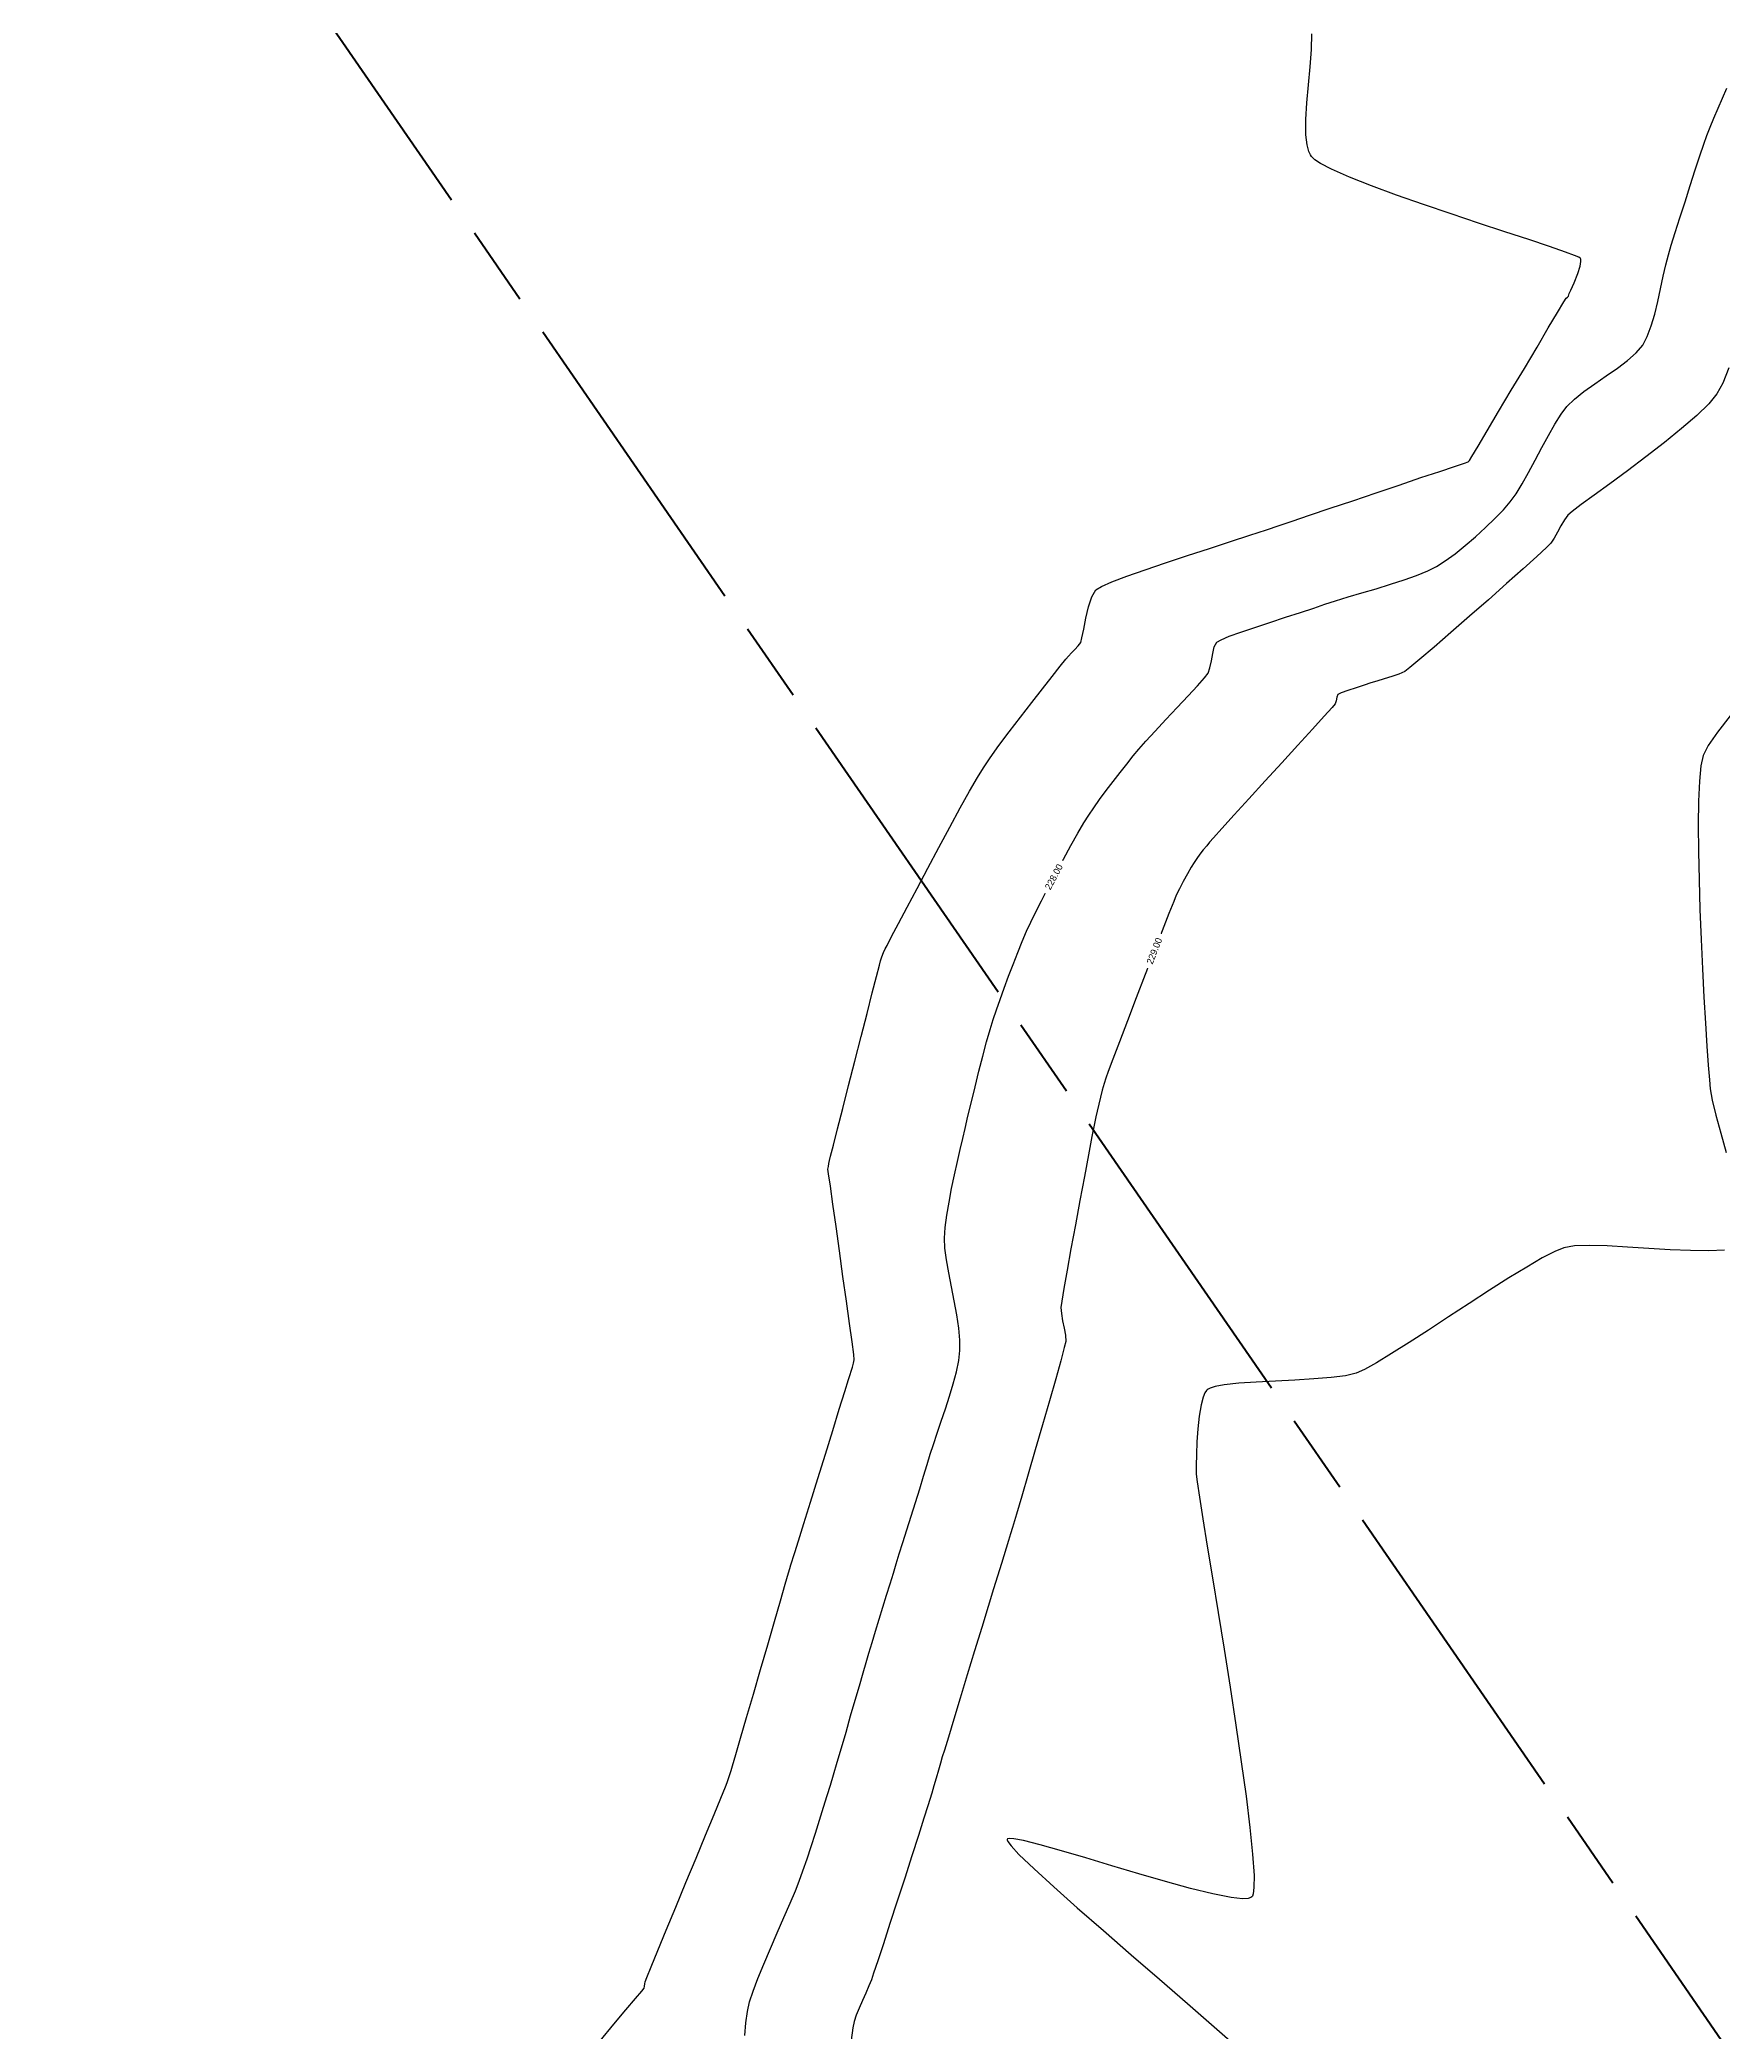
# Model space of a CAD drawing. Header units: metres. Extents: x 708931 to 723899, y 5405153 to 5413472.
# Drawn here: x 709124.4 to 709252.4, y 5411633.4 to 5411784.8 of the extents above; entities that cross this region are included whole.
import ezdxf

# ---------------------------------------------------------------- set-up
doc = ezdxf.new("R2010")
doc.units = ezdxf.units.M
doc.header["$LTSCALE"] = 12.7
doc.header["$MEASUREMENT"] = 0
doc.linetypes.add('ACAD_ISO08W100', pattern=[36, 24, -3, 6, -3])
doc.layers.add('CONT-MJR1', color=252, linetype='Continuous')
doc.layers.add('CONT-MNR1', color=251, linetype='Continuous')
doc.layers.add('corte', color=214, linetype='ACAD_ISO08W100', lineweight=40)

msp = doc.modelspace()

# ---------------------------------------------------------------- linework, layer by layer
at = {"layer": 'CONT-MJR1', "elevation": 230, "flags": 128}
for points in [[(709252.89, 5411733.43), (709251.93, 5411732.18), (709251.23, 5411731.16), (709250.84, 5411730.41), (709250.67, 5411729.63), (709250.56, 5411728.45), (709250.49, 5411726.93), (709250.47, 5411725.13), (709250.48, 5411723.11), (709250.53, 5411720.95), (709250.6, 5411718.7), (709250.69, 5411716.42), (709250.79, 5411714.18), (709250.9, 5411712.04), (709251.02, 5411710.07), (709251.13, 5411708.32), (709251.23, 5411706.86), (709251.31, 5411705.76), (709251.38, 5411705.07), (709251.53, 5411704.21), (709251.81, 5411703.06), (709252.19, 5411701.7), (709252.6, 5411700.22)], [(709252.45, 5411692.79), (709251.28, 5411692.74), (709249.88, 5411692.77), (709248.33, 5411692.84), (709246.7, 5411692.94), (709245.08, 5411693.04), (709243.55, 5411693.12), (709242.18, 5411693.15), (709241.05, 5411693.12), (709240.24, 5411692.99), (709239.56, 5411692.71), (709238.61, 5411692.21), (709237.43, 5411691.52), (709236.08, 5411690.69), (709234.61, 5411689.75), (709233.06, 5411688.75), (709231.49, 5411687.73), (709229.95, 5411686.72), (709228.49, 5411685.78), (709227.16, 5411684.94), (709226.01, 5411684.24), (709225.09, 5411683.73), (709224.45, 5411683.44), (709223.65, 5411683.25), (709222.56, 5411683.12), (709221.25, 5411683.01), (709219.81, 5411682.92), (709218.32, 5411682.85), (709216.87, 5411682.77), (709215.55, 5411682.68), (709214.43, 5411682.56), (709213.74, 5411682.43), (709213.37, 5411682.32), (709213.2, 5411682.24), (709213.14, 5411682.19), (709213.08, 5411682.13), (709212.97, 5411681.96), (709212.83, 5411681.63), (709212.67, 5411681.05), (709212.52, 5411680.19), (709212.42, 5411679.22), (709212.36, 5411678.22), (709212.33, 5411677.26), (709212.31, 5411676.42), (709212.31, 5411675.77), (709212.37, 5411675.18), (709212.54, 5411674.02), (709212.8, 5411672.37), (709213.14, 5411670.3), (709213.53, 5411667.9), (709213.97, 5411665.26), (709214.42, 5411662.46), (709214.88, 5411659.58), (709215.32, 5411656.7), (709215.73, 5411653.91), (709216.09, 5411651.29), (709216.39, 5411648.92), (709216.59, 5411646.89), (709216.7, 5411645.27), (709216.69, 5411644.34), (709216.64, 5411643.87), (709216.57, 5411643.69), (709216.53, 5411643.63), (709216.46, 5411643.59), (709216.26, 5411643.52), (709215.81, 5411643.5), (709214.96, 5411643.59), (709213.56, 5411643.86), (709211.86, 5411644.28), (709209.96, 5411644.8), (709207.94, 5411645.39), (709205.89, 5411646), (709203.9, 5411646.6), (709202.06, 5411647.14), (709200.45, 5411647.6), (709199.17, 5411647.92), (709198.43, 5411648.05), (709198.08, 5411648.07), (709197.95, 5411648.04), (709197.92, 5411648.01), (709197.92, 5411647.97), (709197.98, 5411647.84), (709198.23, 5411647.52), (709198.83, 5411646.87), (709199.98, 5411645.77), (709201.48, 5411644.4), (709203.26, 5411642.81), (709205.25, 5411641.07), (709207.36, 5411639.23), (709209.51, 5411637.37), (709211.64, 5411635.53), (709213.66, 5411633.77), (709215.49, 5411632.17)]]:
    msp.add_lwpolyline(points, dxfattribs=at)
at = {"layer": 'CONT-MNR1', "flags": 128}
for points, elevation in [([(709166.99, 5411632.69), (709168.03, 5411633.96), (709168.94, 5411635.04), (709169.67, 5411635.9), (709170.15, 5411636.47), (709170.34, 5411636.7), (709170.37, 5411636.84), (709170.38, 5411637.02), (709170.41, 5411637.18), (709170.53, 5411637.5), (709170.87, 5411638.33), (709171.38, 5411639.56), (709172.02, 5411641.11), (709172.74, 5411642.86), (709173.51, 5411644.72), (709174.28, 5411646.57), (709175, 5411648.33), (709175.65, 5411649.89), (709176.16, 5411651.15), (709176.51, 5411652), (709176.65, 5411652.34), (709176.75, 5411652.63), (709176.86, 5411652.95), (709176.95, 5411653.24), (709177.05, 5411653.59), (709177.3, 5411654.45), (709177.67, 5411655.71), (709178.12, 5411657.28), (709178.64, 5411659.06), (709179.18, 5411660.93), (709179.73, 5411662.81), (709180.24, 5411664.58), (709180.7, 5411666.15), (709181.06, 5411667.41), (709181.31, 5411668.27), (709181.41, 5411668.61), (709181.49, 5411668.88), (709181.59, 5411669.18), (709181.67, 5411669.44), (709181.78, 5411669.81), (709182.06, 5411670.71), (709182.47, 5411672.03), (709182.97, 5411673.65), (709183.53, 5411675.44), (709184.11, 5411677.3), (709184.67, 5411679.1), (709185.17, 5411680.72), (709185.59, 5411682.05), (709185.87, 5411682.97), (709185.99, 5411683.35), (709186.07, 5411683.61), (709186.18, 5411683.91), (709186.26, 5411684.21), (709186.31, 5411684.47), (709186.27, 5411684.87), (709186.14, 5411685.83), (709185.95, 5411687.22), (709185.72, 5411688.92), (709185.45, 5411690.8), (709185.18, 5411692.74), (709184.92, 5411694.61), (709184.68, 5411696.29), (709184.49, 5411697.66), (709184.36, 5411698.6), (709184.31, 5411698.97), (709184.34, 5411699.17), (709184.38, 5411699.4), (709184.43, 5411699.61), (709184.51, 5411699.94), (709184.72, 5411700.78), (709185.04, 5411702.02), (709185.44, 5411703.57), (709185.88, 5411705.33), (709186.36, 5411707.18), (709186.83, 5411709.04), (709187.28, 5411710.8), (709187.68, 5411712.36), (709188, 5411713.61), (709188.22, 5411714.46), (709188.31, 5411714.81), (709188.41, 5411715.1), (709188.53, 5411715.42), (709188.65, 5411715.7), (709188.8, 5411715.97), (709189.14, 5411716.64), (709189.66, 5411717.63), (709190.32, 5411718.88), (709191.08, 5411720.3), (709191.89, 5411721.84), (709192.74, 5411723.42), (709193.58, 5411724.97), (709194.37, 5411726.42), (709195.08, 5411727.7), (709195.67, 5411728.73), (709196.12, 5411729.46), (709196.63, 5411730.22), (709197.31, 5411731.16), (709198.09, 5411732.21), (709198.94, 5411733.32), (709199.8, 5411734.43), (709200.62, 5411735.48), (709201.36, 5411736.42), (709201.96, 5411737.19), (709202.39, 5411737.72), (709202.59, 5411737.97), (709202.81, 5411738.2), (709203.08, 5411738.47), (709203.34, 5411738.74), (709203.52, 5411738.99), (709203.62, 5411739.35), (709203.75, 5411740.01), (709203.91, 5411740.84), (709204.11, 5411741.71), (709204.37, 5411742.47), (709204.67, 5411743), (709205.09, 5411743.25), (709205.9, 5411743.6), (709207.04, 5411744.04), (709208.43, 5411744.53), (709209.98, 5411745.06), (709211.64, 5411745.61), (709213.3, 5411746.15), (709214.91, 5411746.67), (709216.38, 5411747.15), (709217.64, 5411747.56), (709218.6, 5411747.88), (709219.59, 5411748.22), (709220.92, 5411748.67), (709222.48, 5411749.2), (709224.2, 5411749.78), (709225.98, 5411750.38), (709227.74, 5411750.97), (709229.38, 5411751.53), (709230.81, 5411752.01), (709231.95, 5411752.39), (709232.7, 5411752.64), (709232.97, 5411752.74), (709233.03, 5411752.79), (709233.08, 5411752.84), (709233.26, 5411753.13), (709233.73, 5411753.92), (709234.43, 5411755.09), (709235.29, 5411756.55), (709236.25, 5411758.17), (709237.25, 5411759.84), (709238.21, 5411761.46), (709239.07, 5411762.92), (709239.78, 5411764.09), (709240.25, 5411764.89), (709240.42, 5411765.18), (709240.52, 5411765.25), (709240.6, 5411765.32), (709240.64, 5411765.43), (709240.66, 5411765.54), (709240.78, 5411765.78), (709241.04, 5411766.35), (709241.32, 5411767.06), (709241.49, 5411767.61), (709241.55, 5411767.95), (709241.54, 5411768.13), (709241.52, 5411768.19), (709241.5, 5411768.22), (709241.39, 5411768.28), (709241.07, 5411768.42), (709240.38, 5411768.68), (709239.15, 5411769.1), (709237.59, 5411769.63), (709235.77, 5411770.22), (709233.77, 5411770.88), (709231.68, 5411771.58), (709229.58, 5411772.29), (709227.54, 5411773.01), (709225.64, 5411773.71), (709223.96, 5411774.37), (709222.59, 5411774.98), (709221.76, 5411775.41), (709221.32, 5411775.7), (709221.13, 5411775.87), (709221.06, 5411775.95), (709220.99, 5411776.07), (709220.87, 5411776.33), (709220.73, 5411776.82), (709220.64, 5411777.6), (709220.64, 5411778.75), (709220.72, 5411780.03), (709220.84, 5411781.39), (709220.97, 5411782.76), (709221.07, 5411784.07), (709221.1, 5411785.28)], 227), ([(709177.98, 5411633.11), (709178.07, 5411634.05), (709178.19, 5411634.92), (709178.35, 5411635.67), (709178.61, 5411636.46), (709178.98, 5411637.43), (709179.43, 5411638.53), (709179.93, 5411639.71), (709180.45, 5411640.9), (709180.96, 5411642.07), (709181.44, 5411643.15), (709181.84, 5411644.09), (709182.13, 5411644.84), (709182.41, 5411645.63), (709182.72, 5411646.52), (709183.03, 5411647.48), (709183.36, 5411648.48), (709183.67, 5411649.48), (709183.98, 5411650.45), (709184.26, 5411651.35), (709184.5, 5411652.14), (709184.73, 5411652.91), (709185.02, 5411653.87), (709185.34, 5411654.98), (709185.68, 5411656.17), (709186.03, 5411657.39), (709186.37, 5411658.58), (709186.7, 5411659.69), (709186.98, 5411660.67), (709187.21, 5411661.45), (709187.42, 5411662.17), (709187.67, 5411662.98), (709187.93, 5411663.85), (709188.21, 5411664.75), (709188.49, 5411665.67), (709188.77, 5411666.57), (709189.03, 5411667.44), (709189.28, 5411668.25), (709189.5, 5411668.96), (709189.73, 5411669.71), (709190.01, 5411670.58), (709190.31, 5411671.55), (709190.63, 5411672.57), (709190.96, 5411673.62), (709191.28, 5411674.65), (709191.58, 5411675.63), (709191.86, 5411676.52), (709192.09, 5411677.29), (709192.33, 5411678.04), (709192.61, 5411678.89), (709192.92, 5411679.79), (709193.24, 5411680.74), (709193.55, 5411681.7), (709193.83, 5411682.65), (709194.07, 5411683.56), (709194.25, 5411684.41), (709194.34, 5411685.17), (709194.34, 5411685.96), (709194.25, 5411686.87), (709194.1, 5411687.88), (709193.9, 5411688.94), (709193.69, 5411690.02), (709193.49, 5411691.07), (709193.31, 5411692.06), (709193.2, 5411692.95), (709193.17, 5411693.71), (709193.22, 5411694.53), (709193.34, 5411695.46), (709193.51, 5411696.46), (709193.71, 5411697.5), (709193.93, 5411698.54), (709194.16, 5411699.53), (709194.37, 5411700.46), (709194.55, 5411701.28), (709194.73, 5411702.05), (709194.95, 5411703), (709195.21, 5411704.07), (709195.49, 5411705.22), (709195.78, 5411706.4), (709196.08, 5411707.55), (709196.37, 5411708.63), (709196.64, 5411709.58), (709196.87, 5411710.35), (709197.11, 5411711.07), (709197.39, 5411711.87), (709197.7, 5411712.73), (709198.03, 5411713.63), (709198.38, 5411714.53), (709198.73, 5411715.42), (709199.08, 5411716.27), (709199.41, 5411717.05), (709199.72, 5411717.74), (709200.08, 5411718.48), (709200.53, 5411719.37), (709201.06, 5411720.38), (709201.62, 5411721.45), (709202.21, 5411722.53), (709202.78, 5411723.56), (709203.31, 5411724.5), (709203.77, 5411725.28), (709204.13, 5411725.87), (709204.51, 5411726.44), (709204.96, 5411727.07), (709205.46, 5411727.74), (709205.98, 5411728.43), (709206.51, 5411729.11), (709207.03, 5411729.76), (709207.52, 5411730.37), (709207.95, 5411730.9), (709208.48, 5411731.49), (709209.18, 5411732.26), (709210, 5411733.14), (709210.86, 5411734.06), (709211.69, 5411734.94), (709212.4, 5411735.71), (709212.93, 5411736.31), (709213.2, 5411736.66), (709213.35, 5411737.08), (709213.46, 5411737.61), (709213.56, 5411738.17), (709213.68, 5411738.67), (709213.88, 5411739.03), (709214.19, 5411739.21), (709214.82, 5411739.47), (709215.7, 5411739.79), (709216.75, 5411740.15), (709217.9, 5411740.53), (709219.08, 5411740.92), (709220.22, 5411741.29), (709221.25, 5411741.62), (709222.09, 5411741.9), (709222.9, 5411742.17), (709223.85, 5411742.46), (709224.89, 5411742.77), (709225.97, 5411743.09), (709227.06, 5411743.42), (709228.1, 5411743.76), (709229.06, 5411744.1), (709229.9, 5411744.44), (709230.56, 5411744.77), (709231.24, 5411745.2), (709231.98, 5411745.74), (709232.75, 5411746.36), (709233.53, 5411747.03), (709234.29, 5411747.73), (709235.01, 5411748.42), (709235.65, 5411749.09), (709236.18, 5411749.69), (709236.62, 5411750.29), (709237.08, 5411751.05), (709237.57, 5411751.92), (709238.07, 5411752.85), (709238.58, 5411753.81), (709239.08, 5411754.74), (709239.57, 5411755.6), (709240.04, 5411756.35), (709240.48, 5411756.94), (709241.06, 5411757.5), (709241.78, 5411758.07), (709242.6, 5411758.66), (709243.47, 5411759.26), (709244.32, 5411759.85), (709245.1, 5411760.44), (709245.76, 5411761.03), (709246.25, 5411761.61), (709246.59, 5411762.26), (709246.89, 5411763.06), (709247.16, 5411763.96), (709247.39, 5411764.92), (709247.6, 5411765.89), (709247.8, 5411766.84), (709248, 5411767.71), (709248.2, 5411768.46), (709248.42, 5411769.2), (709248.72, 5411770.17), (709249.07, 5411771.29), (709249.46, 5411772.5), (709249.85, 5411773.73), (709250.23, 5411774.92), (709250.59, 5411776), (709250.89, 5411776.89), (709251.12, 5411777.55), (709251.37, 5411778.17), (709251.66, 5411778.86), (709251.98, 5411779.61), (709252.31, 5411780.38), (709252.65, 5411781.15)], 228), ([(709252.78, 5411759.87), (709252.33, 5411758.72), (709251.89, 5411757.89), (709251.28, 5411757.15), (709250.36, 5411756.25), (709249.2, 5411755.26), (709247.89, 5411754.19), (709246.49, 5411753.11), (709245.09, 5411752.06), (709243.75, 5411751.07), (709242.55, 5411750.2), (709241.56, 5411749.48), (709240.87, 5411748.96), (709240.55, 5411748.69), (709240.29, 5411748.33), (709240.03, 5411747.87), (709239.78, 5411747.38), (709239.52, 5411746.92), (709239.27, 5411746.55), (709238.93, 5411746.22), (709238.2, 5411745.54), (709237.16, 5411744.61), (709235.9, 5411743.49), (709234.51, 5411742.25), (709233.07, 5411740.99), (709231.66, 5411739.76), (709230.38, 5411738.65), (709229.31, 5411737.74), (709228.54, 5411737.1), (709228.15, 5411736.8), (709227.71, 5411736.6), (709227.17, 5411736.41), (709226.6, 5411736.23), (709226.04, 5411736.07), (709225.58, 5411735.93), (709225.07, 5411735.76), (709224.45, 5411735.56), (709223.82, 5411735.35), (709223.32, 5411735.17), (709223.08, 5411735.05), (709222.99, 5411734.85), (709222.94, 5411734.57), (709222.87, 5411734.34), (709222.64, 5411734.06), (709222.03, 5411733.39), (709221.14, 5411732.41), (709220.04, 5411731.2), (709218.82, 5411729.86), (709217.55, 5411728.47), (709216.31, 5411727.12), (709215.19, 5411725.89), (709214.26, 5411724.87), (709213.61, 5411724.15), (709213.32, 5411723.82), (709213.1, 5411723.55), (709212.84, 5411723.23), (709212.58, 5411722.9), (709212.34, 5411722.57), (709212.14, 5411722.28), (709211.93, 5411721.92), (709211.64, 5411721.41), (709211.32, 5411720.84), (709211.03, 5411720.27), (709210.79, 5411719.79), (709210.6, 5411719.32), (709210.23, 5411718.39), (709209.72, 5411717.08), (709209.1, 5411715.5), (709208.43, 5411713.77), (709207.74, 5411711.98), (709207.07, 5411710.24), (709206.46, 5411708.65), (709205.96, 5411707.33), (709205.6, 5411706.38), (709205.43, 5411705.89), (709205.3, 5411705.46), (709205.16, 5411704.96), (709205.03, 5411704.43), (709204.89, 5411703.89), (709204.77, 5411703.38), (709204.68, 5411702.94), (709204.58, 5411702.44), (709204.38, 5411701.45), (709204.12, 5411700.06), (709203.81, 5411698.41), (709203.46, 5411696.59), (709203.12, 5411694.72), (709202.78, 5411692.91), (709202.48, 5411691.27), (709202.24, 5411689.9), (709202.08, 5411688.93), (709202.02, 5411688.45), (709202.06, 5411687.99), (709202.15, 5411687.44), (709202.27, 5411686.87), (709202.36, 5411686.33), (709202.38, 5411685.87), (709202.27, 5411685.39), (709202.01, 5411684.4), (709201.63, 5411683.02), (709201.15, 5411681.36), (709200.62, 5411679.52), (709200.07, 5411677.62), (709199.54, 5411675.78), (709199.04, 5411674.11), (709198.63, 5411672.72), (709198.34, 5411671.72), (709198.19, 5411671.23), (709198.04, 5411670.74), (709197.86, 5411670.16), (709197.67, 5411669.56), (709197.49, 5411668.98), (709197.34, 5411668.49), (709197.19, 5411668.01), (709196.9, 5411667.05), (709196.49, 5411665.72), (709196, 5411664.11), (709195.46, 5411662.35), (709194.9, 5411660.53), (709194.36, 5411658.75), (709193.87, 5411657.14), (709193.46, 5411655.78), (709193.16, 5411654.8), (709193, 5411654.29), (709192.86, 5411653.81), (709192.7, 5411653.26), (709192.53, 5411652.67), (709192.36, 5411652.08), (709192.2, 5411651.53), (709192.06, 5411651.05), (709191.9, 5411650.55), (709191.6, 5411649.61), (709191.18, 5411648.31), (709190.69, 5411646.76), (709190.14, 5411645.07), (709189.57, 5411643.32), (709189.02, 5411641.62), (709188.52, 5411640.07), (709188.09, 5411638.78), (709187.78, 5411637.83), (709187.61, 5411637.34), (709187.42, 5411636.87), (709187.18, 5411636.33), (709186.93, 5411635.75), (709186.68, 5411635.18), (709186.46, 5411634.64), (709186.3, 5411634.16), (709186.21, 5411633.68), (709186.07, 5411632.75)], 229)]:
    msp.add_lwpolyline(points, dxfattribs=dict(at, elevation=elevation))
at = {"layer": 'corte', "color": 6, "ltscale": 0.08}
msp.add_lwpolyline([(708996.43, 5412003.45), (709351.94, 5411488.27)], dxfattribs=at)

# ---------------------------------------------------------------- next in the draw order: texts
at = {"layer": 'CONT-MNR1', "char_height": 0.508, "width": 2.541, "attachment_point": 5, "bg_fill": 3, "box_fill_scale": 1.25, "bg_fill_color": 256, "bg_fill_true_color": 13158600, "bg_fill_transparency": 0}
for s, insert, rotation in [('228.00', (709201.48, 5411721.18, 228), 61.976), ('229.00', (709209.12, 5411715.55, 229), 68.7329)]:
    msp.add_mtext(s, dxfattribs=dict(at, insert=insert, rotation=rotation))

doc.saveas('drawing.dxf')
